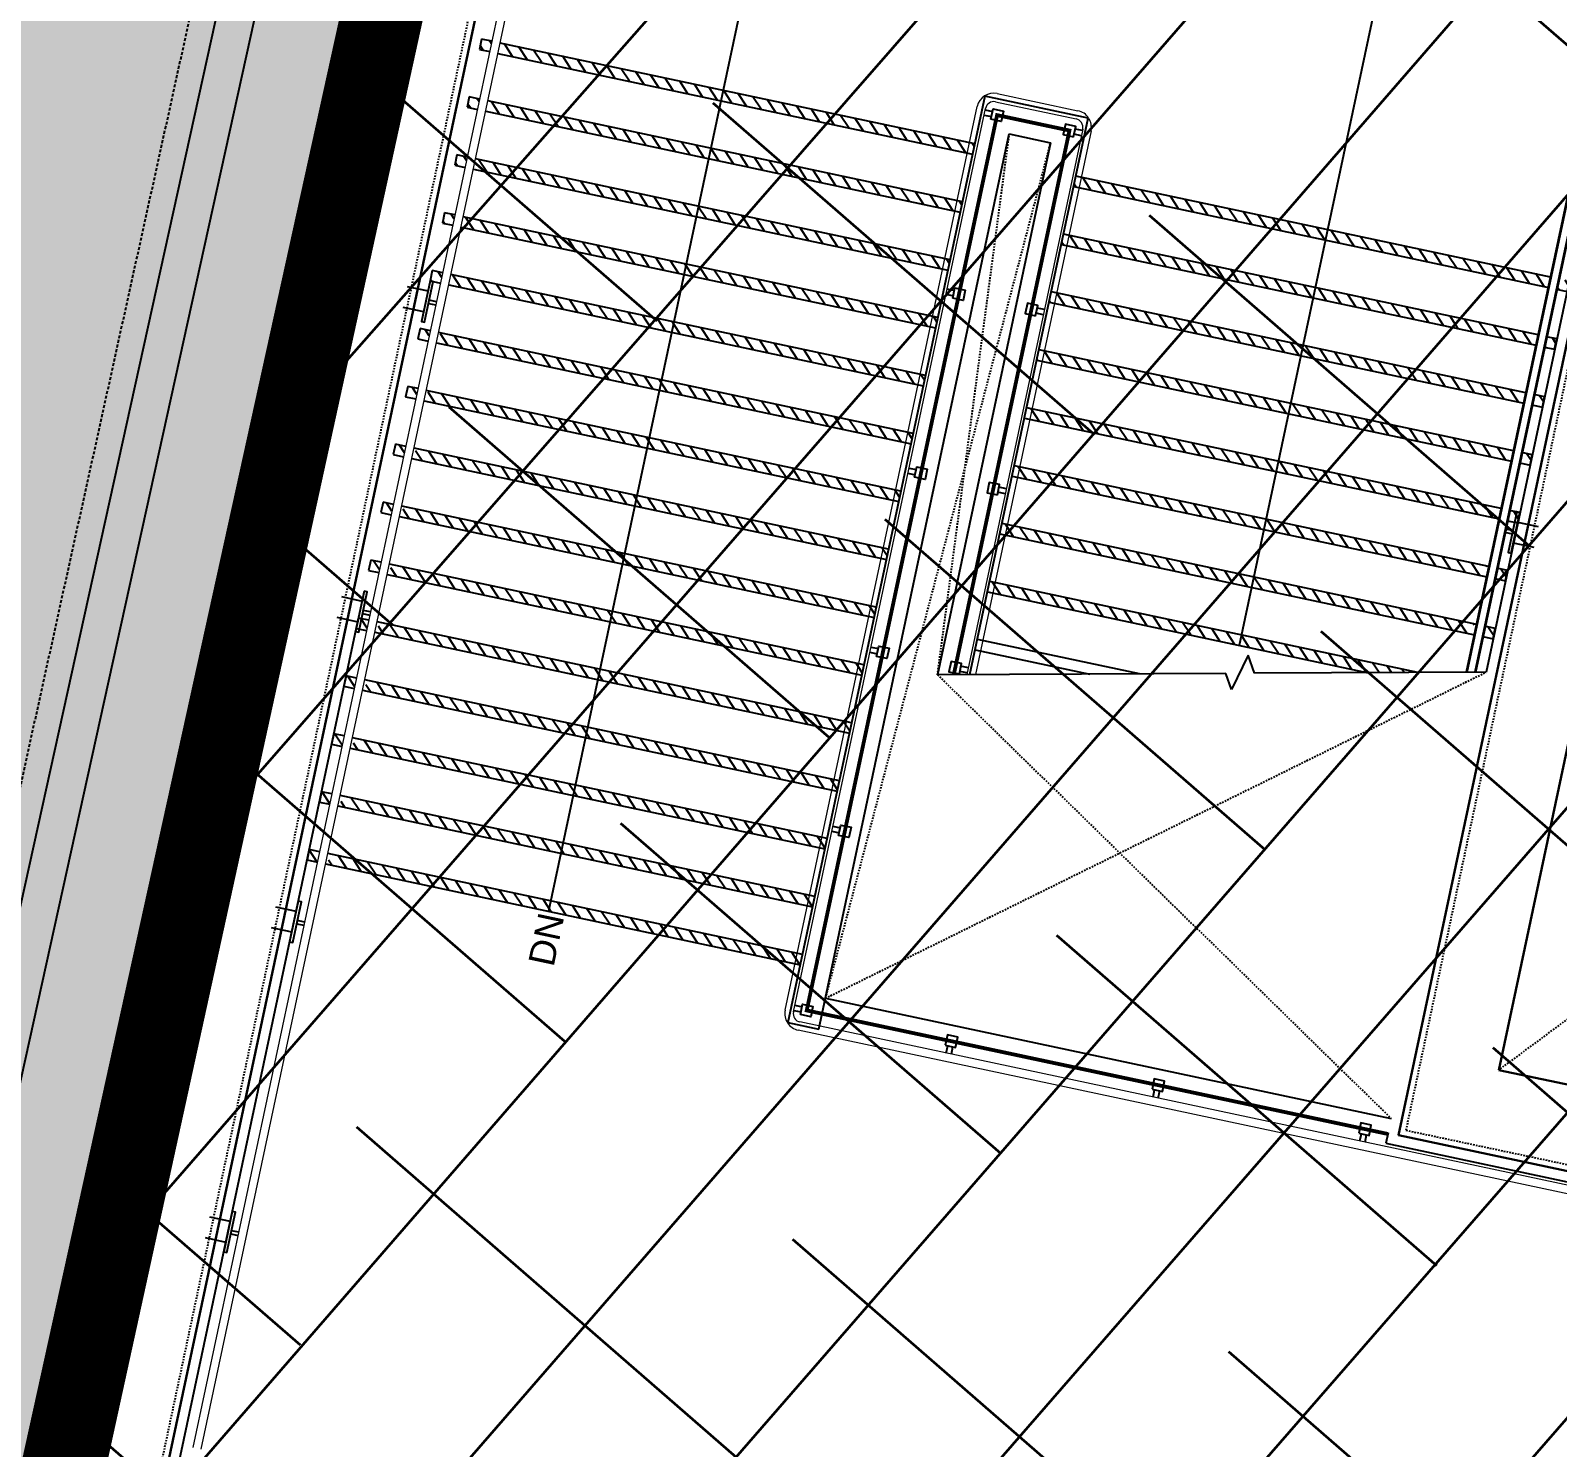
# Model space of a CAD drawing. Header units: millimetres. Extents: x 306 to 836129804, y -168137 to 818603917.
# Drawn here: x 834523970 to 834531193, y 818145153 to 818151856 of the extents above; entities that cross this region are included whole.
import ezdxf

# ---------------------------------------------------------------- set-up
doc = ezdxf.new("R2010")
doc.units = ezdxf.units.MM
doc.header["$LTSCALE"] = 3
for name, pattern in [('3A35X-MAGP-P-SB$0$3A35X-MAGP-P-SB$0$HIDDEN', [0.375, 0.25, -0.125]), ('ACAD_ISO03W100', [30, 12, -18]), ('DASHED', [0.75, 0.5, -0.25]), ('DIVIDE', [1.25, 0.5, -0.25, 0, -0.25, 0, -0.25]), ('Member Hidden', [4.5, 2.5, -2])]:
    doc.linetypes.add(name, pattern=pattern)
for name, color, linetype in [('_ANCILIARY HATCH', 1, 'Continuous'), ('_DEV LINE', 96, 'DIVIDE'), ('_P34', 251, 'Continuous'), ('_SUBLEASE', 241, 'Continuous'), ('_SUBLEASE LINE', 10, 'DIVIDE'), ('A-FLOR-BALUSTRADE', 251, 'Continuous'), ('A-FLOR-HRAL_FIX', 251, 'Continuous'), ('ADS060_1', 251, 'Continuous'), ('ADS230_O', 251, 'Member Hidden'), ('ADS240__', 251, 'Continuous'), ('ADS240_H', 251, 'Continuous'), ('ADS280_R', 251, 'Member Hidden')]:
    doc.layers.add(name, color=color, linetype=linetype)
for name, color, linetype, lineweight in [('A-FLOR-HRAL', 251, 'Continuous', 13), ('ADS04010', 251, 'Continuous', 13), ('ADS280_S', 251, 'Continuous', 30), ('Eva-New', 1, 'ACAD_ISO03W100', 18), ('Hatch (HOR not under LTC submission)', 252, 'Continuous', 35), ('UAJ-23FLOR-a3', 251, 'Continuous', 13), ('UAJ-28STRU', 251, 'Continuous', 35)]:
    doc.layers.add(name, color=color, linetype=linetype, lineweight=lineweight)
doc.styles.add('Arial', font='arial.ttf', dxfattribs={"height": 2})
pattern_1 = [(122.9986999931502, (835227515.2774531, 818096118.4349174), (-41.93414626311859, -27.23100029714987), [])]

# ---------------------------------------------------------------- blocks, each defined once
blk = doc.blocks.new('Handrail Fix')
at = {"layer": 'A-FLOR-HRAL_FIX'}
for p, q in [((-50.00000059604645, 100.3151458501816), (-50, -8.344650268554688e-07)), ((49.99999940395355, 100.315146446228), (50, -3.576278686523438e-07)), ((-7.500000238418579, -15.00000083446503), (-7.49999988079071, -50.00000083446503)), ((7.50000011920929, -50.00000083446503), (7.499999761581421, -15.00000071525574))]:
    blk.add_line(p, q, dxfattribs=at)
blk.add_lwpolyline([(97.80346667766571, -1.192092895507812e-07), (-97.80346667766571, -1.192092895507812e-07), (-97.80346667766571, -15.00000131130219), (97.80346667766571, -15.00000143051147)], close=True, dxfattribs=at)
blk = doc.blocks.new('Handrail Fix_1')
at = {"layer": 'A-FLOR-HRAL_FIX'}
for p, q in [((-12.50000035762787, 34.99954736232758), (-12.50000011920929, -0.0004526376724243164)), ((12.49999940395355, 34.99954748153687), (12.49999976158142, -0.0004525184631347656))]:
    blk.add_line(p, q, dxfattribs=at)
blk.add_lwpolyline([(-25, 0), (24.99999988079071, 2.384185791015625e-07), (25, -49.99999976158142), (-25, -49.99999952316284)], close=True, dxfattribs=at)
blk = doc.blocks.new('*U946')
at = {"layer": 'A-FLOR-HRAL_FIX', "rotation": 77.573937293558}
blk.add_blockref('Handrail Fix_1', (-195.3741731643677, 43.04897511005402), dxfattribs=at)
at = {"layer": 'A-FLOR-HRAL_FIX', "xscale": -1, "rotation": 257.5739372687445}
blk.add_blockref('Handrail Fix_1', (195.3741730451584, -43.0489753484726), dxfattribs=at)
blk = doc.blocks.new('3A35X-MAGP-P-LD-00-0')
at = {"layer": 'ADS240_H'}
h = blk.add_hatch(dxfattribs=at)
h.set_pattern_fill('FP_4', color=256, scale=0.9999999999999999, angle=77.99869999315027, style=0, pattern_type=2)
h.set_pattern_definition(pattern_1)
h.paths.add_polyline_path([(834528426.1481705, 818151271.2530512), (834528436.5448648, 818151320.1601954), (834526201.547254, 818151795.2766049), (834526191.1505599, 818151746.3694608), (834528102.9962913, 818151339.948767)], flags=0)
h.paths.add_polyline_path([(834526142.2434156, 818151756.766155), (834526152.6401099, 818151805.6732992), (834526103.7329657, 818151816.0699933), (834526093.3362715, 818151767.1628492)], flags=0)
h = blk.add_hatch(dxfattribs=at)
h.set_pattern_fill('FP_4', color=256, scale=0.9999999999999999, angle=77.99869999315027, style=0, pattern_type=2)
h.set_pattern_definition(pattern_1)
h.paths.add_polyline_path([(834528367.9266828, 818150997.373044), (834528378.3233771, 818151046.280188), (834526143.3257663, 818151521.3965977), (834526132.929072, 818151472.4894534), (834528044.7748035, 818151066.0687594)], flags=0)
h.paths.add_polyline_path([(834526084.0219281, 818151482.8861477), (834526094.4186221, 818151531.7932918), (834526045.5114782, 818151542.189986), (834526035.1147839, 818151493.282842)], flags=0)
h = blk.add_hatch(dxfattribs=at)
h.set_pattern_fill('FP_4', color=256, scale=0.9999999999999999, angle=77.99869999315027, style=0, pattern_type=2)
h.set_pattern_definition(pattern_1)
h.paths.add_polyline_path([(834528309.7050596, 818150723.492399), (834528320.101754, 818150772.3995433), (834526085.1041433, 818151247.515953), (834526074.7074491, 818151198.6088088), (834527986.5531806, 818150792.188115)], flags=0)
h.paths.add_polyline_path([(834526025.8003048, 818151209.0055029), (834526036.1969991, 818151257.9126471), (834525987.2898549, 818151268.3093414), (834525976.8931608, 818151219.4021972)], flags=0)
h = blk.add_hatch(dxfattribs=at)
h.set_pattern_fill('FP_4', color=256, scale=0.9999999999999999, angle=77.99869999315027, style=0, pattern_type=2)
h.set_pattern_definition(pattern_1)
h.paths.add_polyline_path([(834531237.7531354, 818150622.4467893), (834531248.1498297, 818150671.3539336), (834531199.1858333, 818150681.7627134), (834531188.8531909, 818150632.8419532)], flags=0)
h.paths.add_polyline_path([(834531139.8834574, 818150643.2519526), (834531150.2243482, 818150692.1709596), (834528915.3087554, 818151167.2699338), (834528904.9120612, 818151118.3627894), (834531139.8276539, 818150643.2638154)], flags=0)
h = blk.add_hatch(dxfattribs=at)
h.set_pattern_fill('FP_4', color=256, scale=0.9999999999999999, angle=77.99869999315027, style=0, pattern_type=2)
h.set_pattern_definition(pattern_1)
h.paths.add_polyline_path([(834528251.4837077, 818150449.6130292), (834528261.880402, 818150498.5201734), (834526026.8827912, 818150973.6365831), (834526016.486097, 818150924.729439), (834527928.3318285, 818150518.3087451)], flags=0)
h.paths.add_polyline_path([(834525967.5789527, 818150935.1261332), (834525977.975647, 818150984.0332773), (834525929.068503, 818150994.4299715), (834525918.6718087, 818150945.5228274)], flags=0)
h = blk.add_hatch(dxfattribs=at)
h.set_pattern_fill('FP_4', color=256, scale=0.9999999999999999, angle=77.99869999315027, style=0, pattern_type=2)
h.set_pattern_definition(pattern_1)
h.paths.add_polyline_path([(834531179.5316478, 818150348.566782), (834531189.9283421, 818150397.4739263), (834531140.9725355, 818150407.880965), (834531130.6317031, 818150358.9619458)], flags=0)
h.paths.add_polyline_path([(834531081.6701598, 818150369.3702044), (834531092.0028604, 818150418.2909522), (834528857.0872678, 818150893.3899264), (834528846.6905736, 818150844.4827822), (834531081.6061662, 818150369.383808)], flags=0)
h = blk.add_hatch(dxfattribs=at)
h.set_pattern_fill('FP_4', color=256, scale=0.9999999999999999, angle=77.99869999315027, style=0, pattern_type=2)
h.set_pattern_definition(pattern_1)
h.paths.add_polyline_path([(834528193.26222, 818150175.7330222), (834528203.6589142, 818150224.6401663), (834525968.6613035, 818150699.7565758), (834525958.2646092, 818150650.8494318), (834527870.1103407, 818150244.428738)], flags=0)
h.paths.add_polyline_path([(834525909.3574651, 818150661.2461259), (834525919.7541595, 818150710.1532701), (834525870.847015, 818150720.5499642), (834525860.4503211, 818150671.6428201)], flags=0)
h = blk.add_hatch(dxfattribs=at)
h.set_pattern_fill('FP_4', color=256, scale=0.9999999999999999, angle=77.99869999315027, style=0, pattern_type=2)
h.set_pattern_definition(pattern_1)
h.paths.add_polyline_path([(834531131.706719, 818150123.5932815), (834531082.7591023, 818150133.9985793), (834531072.4100801, 818150085.0813011), (834531121.3100247, 818150074.6861373)], flags=0)
h.paths.add_polyline_path([(834531023.4567267, 818150095.4878185), (834531033.7812372, 818150144.4103075), (834528798.8656447, 818150619.5092815), (834528788.4689504, 818150570.6021373), (834531023.3845431, 818150095.5031632)], flags=0)
h = blk.add_hatch(dxfattribs=at)
h.set_pattern_fill('FP_4', color=256, scale=0.9999999999999999, angle=77.99869999315027, style=0, pattern_type=2)
h.set_pattern_definition(pattern_1)
h.paths.add_polyline_path([(834528135.0407323, 818149901.853015), (834528145.4374267, 818149950.7601589), (834525910.4398159, 818150425.8765687), (834525900.0431217, 818150376.9694245), (834527811.8888531, 818149970.5487306)], flags=0)
h.paths.add_polyline_path([(834525851.1359776, 818150387.3661187), (834525861.5326718, 818150436.2732627), (834525812.6255275, 818150446.6699572), (834525802.2288333, 818150397.762813)], flags=0)
h = blk.add_hatch(dxfattribs=at)
h.set_pattern_fill('FP_4', color=256, scale=0.9999999999999999, angle=77.99869999315027, style=0, pattern_type=2)
h.set_pattern_definition(pattern_1)
h.paths.add_polyline_path([(834531063.0886726, 818149800.8067676), (834531073.4853668, 818149849.7139118), (834531024.5459402, 818149860.1174686), (834531014.188728, 818149811.2019312)], flags=0)
h.paths.add_polyline_path([(834530965.2435642, 818149821.6067078), (834530975.5598851, 818149870.5309377), (834528740.6442926, 818150345.6299119), (834528730.2475985, 818150296.7227677), (834530965.163191, 818149821.6237934)], flags=0)
h = blk.add_hatch(dxfattribs=at)
h.set_pattern_fill('FP_4', color=256, scale=0.9999999999999999, angle=77.99869999315027, style=0, pattern_type=2)
h.set_pattern_definition(pattern_1)
h.paths.add_polyline_path([(834528076.8191091, 818149627.97237), (834528087.2158034, 818149676.8795141), (834525852.2181927, 818150151.9959239), (834525841.8214985, 818150103.0887796), (834527753.66723, 818149696.6680858)], flags=0)
h.paths.add_polyline_path([(834525792.9143544, 818150113.4854739), (834525803.3110486, 818150162.3926177), (834525754.4039044, 818150172.7893122), (834525744.0072103, 818150123.882168)], flags=0)
h = blk.add_hatch(dxfattribs=at)
h.set_pattern_fill('FP_4', color=256, scale=0.9999999999999999, angle=77.99869999315027, style=0, pattern_type=2)
h.set_pattern_definition(pattern_1)
h.paths.add_polyline_path([(834531004.8671851, 818149526.9267602), (834531015.2638793, 818149575.8339045), (834530966.3326426, 818149586.2357202), (834530955.9672405, 818149537.3219241)], flags=0)
h.paths.add_polyline_path([(834530907.0302666, 818149547.7249594), (834530917.3383976, 818149596.6509305), (834528682.4228051, 818150071.7499046), (834528672.0261108, 818150022.8427604), (834530906.9417034, 818149547.7437865)], flags=0)
h = blk.add_hatch(dxfattribs=at)
h.set_pattern_fill('FP_4', color=256, scale=0.9999999999999999, angle=77.99869999315027, style=0, pattern_type=2)
h.set_pattern_definition(pattern_1)
h.paths.add_polyline_path([(834528018.5977572, 818149354.0930003), (834528028.9944513, 818149403.0001444), (834525793.9968407, 818149878.1165541), (834525783.6001465, 818149829.2094097), (834527695.4458779, 818149422.7887161)], flags=0)
h.paths.add_polyline_path([(834525734.6930023, 818149839.6061041), (834525745.0896965, 818149888.5132484), (834525696.1825523, 818149898.9099425), (834525685.785858, 818149850.0027983)], flags=0)
h = blk.add_hatch(dxfattribs=at)
h.set_pattern_fill('FP_4', color=256, scale=0.9999999999999999, angle=77.99869999315027, style=0, pattern_type=2)
h.set_pattern_definition(pattern_1)
h.paths.add_polyline_path([(834530946.6456974, 818149253.046753), (834530957.0423914, 818149301.9538972), (834530908.1193447, 818149312.3539722), (834530897.7457527, 818149263.441917)], flags=0)
h.paths.add_polyline_path([(834530848.816969, 818149273.8432113), (834530859.11691, 818149322.7709231), (834528624.2013173, 818149797.8698974), (834528613.804623, 818149748.962753), (834530848.7202157, 818149273.8637788)], flags=0)
h = blk.add_hatch(dxfattribs=at)
h.set_pattern_fill('FP_4', color=256, scale=0.9999999999999999, angle=77.99869999315027, style=0, pattern_type=2)
h.set_pattern_definition(pattern_1)
h.paths.add_polyline_path([(834527960.3762696, 818149080.2129931), (834527970.7729638, 818149129.1201372), (834525735.775353, 818149604.2365468), (834525725.3786591, 818149555.3294027), (834527637.2243904, 818149148.9087088)], flags=0)
h.paths.add_polyline_path([(834525676.4715145, 818149565.7260969), (834525686.868209, 818149614.6332409), (834525637.9610648, 818149625.0299352), (834525627.5643705, 818149576.122791)], flags=0)
h = blk.add_hatch(dxfattribs=at)
h.set_pattern_fill('FP_4', color=256, scale=0.9999999999999999, angle=77.99869999315027, style=0, pattern_type=2)
h.set_pattern_definition(pattern_1)
h.paths.add_polyline_path([(834530888.4240743, 818148979.1661081), (834530898.8207685, 818149028.0732524), (834530849.9059116, 818149038.4715862), (834530839.5241295, 818148989.5612721)], flags=0)
h.paths.add_polyline_path([(834530790.6035357, 818148999.9608254), (834530800.8952868, 818149048.8902783), (834528565.9796942, 818149523.9892524), (834528555.5830001, 818149475.0821085), (834530790.4985926, 818148999.9831342)], flags=0)
h = blk.add_hatch(dxfattribs=at)
h.set_pattern_fill('FP_4', color=256, scale=0.9999999999999999, angle=77.99869999315027, style=0, pattern_type=2)
h.set_pattern_definition(pattern_1)
h.paths.add_polyline_path([(834527902.1547818, 818148806.3329858), (834527912.5514761, 818148855.2401298), (834525677.5538653, 818149330.3565396), (834525667.1571712, 818149281.4493953), (834527579.0029029, 818148875.0287017)], flags=0)
h.paths.add_polyline_path([(834525618.2500271, 818149291.8460896), (834525628.6467215, 818149340.7532338), (834525579.7395772, 818149351.149928), (834525569.342883, 818149302.2427838)], flags=0)
h = blk.add_hatch(dxfattribs=at)
h.set_pattern_fill('FP_4', color=256, scale=0.9999999999999999, angle=77.99869999315027, style=0, pattern_type=2)
h.set_pattern_definition(pattern_1)
h.paths.add_polyline_path([(834530532.9706209, 818148819.5896969), (834528507.7583421, 818149250.1098828), (834528497.3616478, 818149201.2027386), (834530297.823037, 818148818.4601591)], flags=0)
h = blk.add_hatch(dxfattribs=at)
h.set_pattern_fill('FP_4', color=256, scale=0.9999999999999999, angle=77.99869999315027, style=0, pattern_type=2)
h.set_pattern_definition(pattern_1)
h.paths.add_polyline_path([(834527843.9331588, 818148532.4523411), (834527854.329853, 818148581.3594849), (834525619.3322423, 818149056.4758948), (834525608.9355481, 818149007.5687505), (834527520.7812797, 818148601.1480569)], flags=0)
h.paths.add_polyline_path([(834525560.0284039, 818149017.9654449), (834525570.4250982, 818149066.872589), (834525521.5179539, 818149077.2692832), (834525511.1212598, 818149028.3621391)], flags=0)
h = blk.add_hatch(dxfattribs=at)
h.set_pattern_fill('FP_4', color=256, scale=0.9999999999999999, angle=77.99869999315027, style=0, pattern_type=2)
h.set_pattern_definition(pattern_1)
h.paths.add_polyline_path([(834527785.7116712, 818148258.5723338), (834527796.1083654, 818148307.479478), (834525561.1107546, 818148782.5958874), (834525550.7140604, 818148733.6887434), (834527462.5597919, 818148327.2680495)], flags=0)
h.paths.add_polyline_path([(834525501.8069162, 818148744.0854375), (834525512.2036107, 818148792.9925817), (834525463.2964664, 818148803.389276), (834525452.8997723, 818148754.4821318)], flags=0)
h = blk.add_hatch(dxfattribs=at)
h.set_pattern_fill('FP_4', color=256, scale=0.9999999999999999, angle=77.99869999315027, style=0, pattern_type=2)
h.set_pattern_definition(pattern_1)
h.paths.add_polyline_path([(834527727.4901835, 818147984.6923265), (834527737.8868778, 818148033.5994706), (834525502.8892671, 818148508.7158803), (834525492.4925728, 818148459.8087361), (834527404.3383043, 818148053.3880422)], flags=0)
h.paths.add_polyline_path([(834525443.5854287, 818148470.2054304), (834525453.9821229, 818148519.1125742), (834525405.0749788, 818148529.5092688), (834525394.6782844, 818148480.6021245)], flags=0)
h = blk.add_hatch(dxfattribs=at)
h.set_pattern_fill('FP_4', color=256, scale=0.9999999999999999, angle=77.99869999315027, style=0, pattern_type=2)
h.set_pattern_definition(pattern_1)
h.paths.add_polyline_path([(834527669.268696, 818147710.8123193), (834527679.6653901, 818147759.7194633), (834525444.6677796, 818148234.835873), (834525434.2710853, 818148185.9287287), (834527346.1168168, 818147779.508035)], flags=0)
h.paths.add_polyline_path([(834525385.3639412, 818148196.325423), (834525395.7606354, 818148245.2325673), (834525346.8534913, 818148255.6292615), (834525336.4567969, 818148206.7221172)], flags=0)
h = blk.add_hatch(dxfattribs=at)
h.set_pattern_fill('FP_4', color=256, scale=0.9999999999999999, angle=77.99869999315027, style=0, pattern_type=2)
h.set_pattern_definition(pattern_1)
h.paths.add_polyline_path([(834527611.0470729, 818147436.9316744), (834527621.4437672, 818147485.8388187), (834525386.4461564, 818147960.9552281), (834525376.0494622, 818147912.048084), (834527287.8951937, 818147505.6273901)], flags=0)
h.paths.add_polyline_path([(834525327.1423179, 818147922.4447782), (834525337.5390121, 818147971.3519225), (834525288.631868, 818147981.7486167), (834525278.2351737, 818147932.8414725)], flags=0)
at = {"layer": 'A-FLOR-BALUSTRADE', "const_width": 17.99999999999998}
blk.add_lwpolyline([(834530390.4150757, 818146636.5120397), (834527641.7808844, 818147220.8174596), (834528542.1346027, 818151456.176143), (834528884.6033498, 818151383.3740423), (834528337.3513418, 818148809.0429792)], dxfattribs=at)
at = {"layer": 'A-FLOR-HRAL'}
for p, q in [((834526537.9519597, 818153618.2211424), (834524738.5182651, 818145153.4952985)), ((834524777.6484609, 818145145.1990201), (834526577.0776746, 818153609.9037874)), ((834528543.3653346, 818151558.1480601), (834528924.9001216, 818151477.0412928)), ((834527539.8071915, 818147222.0424218), (834528448.4791936, 818151496.5313394)), ((834527578.9340706, 818147213.7305409), (834528487.6049088, 818151488.2139843)), ((834528535.0479794, 818151519.0223445), (834528916.5827664, 818151437.915577)), ((834528947.3911268, 818151390.4725068), (834528398.6927823, 818148809.3376347)), ((834528986.516842, 818151382.1551516), (834528439.6284043, 818148809.5342697)), ((834533338.2919921, 818145907.6170233), (834527601.4250755, 818147127.1617548)), ((834533346.6093471, 818145946.7427385), (834527609.7424308, 818147166.2874706))]:
    blk.add_line(p, q, dxfattribs=at)
at = {"layer": 'A-FLOR-HRAL', "lineweight": 35}
for p, q in [((834531549.7411451, 818152522.9014579), (834530762.7247461, 818148820.6933272)), ((834531588.8668604, 818152514.584103), (834530803.6603678, 818148820.889963))]:
    blk.add_line(p, q, dxfattribs=at)
at = {"layer": 'A-FLOR-HRAL'}
for centre, radius, start, end in [((834528526.7306241, 818151479.896629), 79.99999999999996, 77.99870068867115, 167.9987006783902), ((834528526.7306241, 818151479.896629), 39.99999999999998, 77.99870068867115, 167.9987006783902), ((834528908.2654113, 818151398.7898619), 79.99999999999996, 347.9987006783902, 77.99870068867115), ((834528908.2654111, 818151398.7898619), 39.99999999999998, 347.9987006783902, 77.99870068867115), ((834527618.0597857, 818147205.4131857), 79.99999999999996, 167.9987006783902, 257.9987006886711), ((834527618.0597857, 818147205.4131857), 39.99999999999998, 167.9987006783902, 257.9987006886711)]:
    blk.add_arc(centre, radius, start, end, dxfattribs=at)
at = {"layer": 'ADS060_1'}
for p, q in [((834526558.5324426, 818154195.9292212), (834524521.149037, 818144611.8896289)), ((834530440.3692861, 818146631.008164), (834531803.2630411, 818153042.2038721)), ((834531725.2112101, 818152915.5008912), (834530854.8296311, 818148821.1343104)), ((834524580.4562839, 818144650.4161136), (834525521.5179539, 818149077.2692832)), ((834530391.4611856, 818146641.4003611), (834530381.0654474, 818146592.4977139)), ((834530381.0654474, 818146592.4977139), (834531496.1483344, 818146355.453086))]:
    blk.add_line(p, q, dxfattribs=at)
at = {"layer": 'ADS230_O'}
for p, q in [((834527730.7547396, 818147278.6360855), (834528795.5853015, 818151325.6524116)), ((834528260.5341045, 818148808.6739851), (834528599.9703871, 818151367.2362828)), ((834533705.2592386, 818149004.4975679), (834530914.7990369, 818146939.0872663)), ((834527730.7558595, 818147278.6413523), (834530854.8299385, 818148821.1357571)), ((834528260.5341045, 818148808.6739851), (834530406.0283195, 818146709.9256917))]:
    blk.add_line(p, q, dxfattribs=at)
at = {"layer": 'ADS240__'}
for p, q in [((834527501.586911, 818152776.902884), (834526420.2279187, 818147690.076339)), ((834529688.2172617, 818148948.0503234), (834530372.4118509, 818152166.633456)), ((834526103.7329657, 818151816.0699933), (834526093.3362715, 818151767.1628492)), ((834526093.3362715, 818151767.1628492), (834526142.2434156, 818151756.766155)), ((834526152.6401099, 818151805.6732992), (834526103.7329657, 818151816.0699933)), ((834526181.3690772, 818151748.448811), (834528426.1481705, 818151271.2530512)), ((834528436.5448648, 818151320.1601954), (834526191.7657713, 818151797.3559551)), ((834526045.5114782, 818151542.189986), (834526035.1147839, 818151493.282842)), ((834526094.4186221, 818151531.7932918), (834526045.5114782, 818151542.189986)), ((834528484.3871328, 818151545.1891017), (834527552.8435677, 818147163.1099414)), ((834528973.5176368, 818151441.2096076), (834528484.3871328, 818151545.1891017)), ((834526035.1147839, 818151493.282842), (834526084.0219281, 818151482.8861477)), ((834526123.1475896, 818151474.5688037), (834528367.9266828, 818150997.373044)), ((834528378.3233771, 818151046.280188), (834526133.5442837, 818151523.4759479)), ((834528414.0492666, 818148809.4113996), (834528973.5176368, 818151441.2096076)), ((834527699.5634755, 818147131.9201839), (834528599.9759445, 818151367.2351017)), ((834528795.5838981, 818151325.6527103), (834528260.5341045, 818148808.6739851)), ((834528599.9759445, 818151367.2351017), (834528795.5838981, 818151325.6527103)), ((834525987.2898549, 818151268.3093414), (834525976.8931608, 818151219.4021972)), ((834526036.1969991, 818151257.9126471), (834525987.2898549, 818151268.3093414)), ((834528320.101754, 818150772.3995433), (834526075.3226844, 818151249.5952978)), ((834525976.8931608, 818151219.4021972), (834526025.8003048, 818151209.0055029)), ((834526064.9259903, 818151200.6881539), (834528309.7050596, 818150723.492399)), ((834528904.9120612, 818151118.3627894), (834531149.6710936, 818150641.1712942)), ((834531160.0663253, 818150690.0787492), (834528915.3087554, 818151167.2699338)), ((834525929.068503, 818150994.4299715), (834525918.6718087, 818150945.5228274)), ((834525977.975647, 818150984.0332773), (834525929.068503, 818150994.4299715)), ((834528261.880402, 818150498.5201734), (834526017.1013324, 818150975.7159283)), ((834525918.6718087, 818150945.5228274), (834525967.5789527, 818150935.1261332)), ((834526006.7046381, 818150926.808784), (834528251.4837077, 818150449.6130292)), ((834531101.8530278, 818150416.197001), (834528857.0872678, 818150893.3899264)), ((834528846.6905736, 818150844.4827822), (834531091.457796, 818150367.2895458)), ((834525870.847015, 818150720.5499642), (834525860.4503211, 818150671.6428201)), ((834525860.4503211, 818150671.6428201), (834525909.3574651, 818150661.2461259)), ((834525919.7541595, 818150710.1532701), (834525870.847015, 818150720.5499642)), ((834528203.6589142, 818150224.6401663), (834525958.8798447, 818150701.835921)), ((834525948.4831506, 818150652.9287766), (834528193.26222, 818150175.7330222)), ((834531043.6395946, 818150142.3146152), (834528798.8656447, 818150619.5092815)), ((834531188.7906017, 818150632.8552583), (834531237.7531354, 818150622.4467893)), ((834528788.4689504, 818150570.6021373), (834531033.2443627, 818150093.4071602)), ((834525812.6255275, 818150446.6699572), (834525802.2288333, 818150397.762813)), ((834525802.2288333, 818150397.762813), (834525851.1359776, 818150387.3661187)), ((834525861.5326718, 818150436.2732627), (834525812.6255275, 818150446.6699572)), ((834525890.261663, 818150379.0487696), (834528135.0407323, 818149901.853015)), ((834528145.4374267, 818149950.7601589), (834525900.6583571, 818150427.9559137)), ((834531189.9283421, 818150397.4739263), (834531140.9725355, 818150407.880965)), ((834531179.5316478, 818150348.566782), (834531189.9283421, 818150397.4739263)), ((834530985.4264323, 818149868.4335046), (834528740.6442926, 818150345.6299119)), ((834531130.5773039, 818150358.9735101), (834531179.5316478, 818150348.566782)), ((834528730.2475985, 818150296.7227677), (834530975.0312005, 818149819.5260494)), ((834525754.4039044, 818150172.7893122), (834525744.0072103, 818150123.882168)), ((834525803.3110486, 818150162.3926177), (834525754.4039044, 818150172.7893122)), ((834525744.0072103, 818150123.882168), (834525792.9143544, 818150113.4854739)), ((834525832.0400399, 818150105.1681247), (834528076.8191091, 818149627.97237)), ((834528087.2158034, 818149676.8795141), (834525842.436734, 818150154.0752687)), ((834531131.706719, 818150123.5932815), (834531082.7591023, 818150133.9985793)), ((834531121.3100247, 818150074.6861373), (834531131.706719, 818150123.5932815)), ((834528672.0261108, 818150022.8427604), (834530916.8179028, 818149545.644301)), ((834530927.2131345, 818149594.5517561), (834528682.4228051, 818150071.7499046)), ((834531072.3638705, 818150085.0911243), (834531121.3100247, 818150074.6861373)), ((834525696.1825525, 818149898.9099426), (834525685.785858, 818149850.0027983)), ((834525745.0896965, 818149888.5132484), (834525696.1825525, 818149898.9099426)), ((834528028.9944513, 818149403.0001444), (834525784.215382, 818149880.1958991)), ((834525685.785858, 818149850.0027983), (834525734.6930023, 818149839.6061041)), ((834525773.8186877, 818149831.288755), (834528018.5977572, 818149354.0930003)), ((834530868.9998367, 818149320.6700077), (834528624.2013173, 818149797.8698974)), ((834531014.1507086, 818149811.2100134), (834531063.0886726, 818149800.8067676)), ((834531073.4853668, 818149849.7139118), (834531024.5459402, 818149860.1174686)), ((834531063.0886726, 818149800.8067676), (834531073.4853668, 818149849.7139118)), ((834528613.804623, 818149748.962753), (834530858.6046053, 818149271.762553)), ((834525637.9610648, 818149625.0299352), (834525627.5643705, 818149576.122791)), ((834525686.868209, 818149614.6332409), (834525637.9610648, 818149625.0299352)), ((834527970.7729638, 818149129.1201372), (834525725.9938942, 818149606.315892)), ((834531015.2638793, 818149575.8339045), (834530966.3326426, 818149586.2357202)), ((834525627.5643705, 818149576.122791), (834525676.4715145, 818149565.7260969)), ((834525715.5972002, 818149557.4087477), (834527960.3762696, 818149080.2129931)), ((834530810.7864035, 818149046.787622), (834528565.9796942, 818149523.9892524)), ((834530955.937411, 818149537.3282652), (834531004.8671851, 818149526.9267602)), ((834531004.8671851, 818149526.9267602), (834531015.2638793, 818149575.8339045)), ((834528555.5830001, 818149475.0821085), (834530800.3911718, 818148997.880167)), ((834525579.7395772, 818149351.149928), (834525569.342883, 818149302.2427838)), ((834525569.342883, 818149302.2427838), (834525618.2500271, 818149291.8460896)), ((834525628.6467215, 818149340.7532338), (834525579.7395772, 818149351.149928)), ((834527912.5514761, 818148855.2401298), (834525667.7724067, 818149332.4358845)), ((834530957.0423914, 818149301.9538972), (834530908.1193447, 818149312.3539722)), ((834530946.6456974, 818149253.046753), (834530957.0423914, 818149301.9538972)), ((834525657.3757125, 818149283.5287404), (834527902.1547818, 818148806.3329858)), ((834530532.9706209, 818148819.5896969), (834528507.7583421, 818149250.1098828)), ((834530897.724113, 818149263.4465169), (834530946.6456974, 818149253.046753)), ((834528497.3616478, 818149201.2027386), (834530297.823037, 818148818.4601591)), ((834525521.517954, 818149077.2692832), (834525511.12126, 818149028.3621392)), ((834525570.4250982, 818149066.872589), (834525521.5179539, 818149077.2692832)), ((834525511.1212598, 818149028.3621391), (834525560.0284039, 818149017.9654449)), ((834525599.1540895, 818149009.6480956), (834527843.9331588, 818148532.4523411)), ((834527854.329853, 818148581.3594849), (834525609.5507834, 818149058.5552398)), ((834530898.8207685, 818149028.0732524), (834530849.9059116, 818149038.4715862)), ((834530888.4240743, 818148979.1661081), (834530898.8207685, 818149028.0732524)), ((834529216.1206195, 818148813.2641715), (834528449.5358142, 818148976.2249812)), ((834530839.51068, 818148989.564131), (834530888.4240743, 818148979.1661081)), ((834528439.1391199, 818148927.317837), (834528980.9730357, 818148812.1346335)), ((834529729.5364965, 818148901.0000676), (834529651.4077202, 818148738.839979)), ((834529759.3061134, 818148815.8733782), (834529729.5364965, 818148901.0000676)), ((834525463.2964664, 818148803.389276), (834525452.8997723, 818148754.4821318)), ((834525512.2036107, 818148792.9925817), (834525463.2964664, 818148803.389276)), ((834529624.6945304, 818148815.2267677), (834528260.5341045, 818148808.6739852)), ((834529651.4077202, 818148738.839979), (834529624.6945304, 818148815.2267677)), ((834530854.8229822, 818148821.1357237), (834529759.3061134, 818148815.8733782)), ((834525452.8997723, 818148754.4821318), (834525501.8069162, 818148744.0854375)), ((834525540.9326018, 818148735.7680885), (834527785.7116712, 818148258.5723338)), ((834527796.1083654, 818148307.479478), (834525551.3292959, 818148784.6752324)), ((834525405.0749788, 818148529.5092688), (834525394.6782844, 818148480.6021245)), ((834525453.9821229, 818148519.1125742), (834525405.0749788, 818148529.5092688)), ((834527737.8868778, 818148033.5994706), (834525493.1078084, 818148510.7952254)), ((834525394.6782844, 818148480.6021245), (834525443.5854287, 818148470.2054304)), ((834525482.711114, 818148461.8880812), (834527727.4901835, 818147984.6923265)), ((834525346.8534913, 818148255.6292615), (834525336.4567969, 818148206.7221172)), ((834525395.7606354, 818148245.2325673), (834525346.8534913, 818148255.6292615)), ((834527679.6653901, 818147759.7194633), (834525434.8863208, 818148236.9152181)), ((834525336.4567969, 818148206.7221172), (834525385.3639412, 818148196.325423)), ((834525424.4896264, 818148188.0080738), (834527669.268696, 818147710.8123193)), ((834525288.631868, 818147981.7486167), (834525278.2351737, 818147932.8414725)), ((834525278.2351737, 818147932.8414725), (834525327.1423179, 818147922.4447782)), ((834525337.5390121, 818147971.3519225), (834525288.631868, 818147981.7486167)), ((834527621.4437672, 818147485.8388187), (834525376.6646975, 818147963.0345732)), ((834525366.2680035, 818147914.1274292), (834527611.0470729, 818147436.9316744)), ((834527730.7431892, 818147278.581748), (834530406.010119, 818146709.8727646)), ((834527552.8435677, 818147163.1099414), (834527699.5634755, 818147131.9201839))]:
    blk.add_line(p, q, dxfattribs=at)
at = {"layer": 'ADS280_R'}
for p, q in [((834524485.561233, 818144588.7845286), (834526535.4595507, 818154231.7220302)), ((834531838.8014125, 818153065.1034924), (834530475.9506326, 818146654.1099378)), ((834530475.9506326, 818146654.1099378), (834531512.7820888, 818146433.7000202))]:
    blk.add_line(p, q, dxfattribs=at)
at = {"layer": 'ADS280_S'}
for p, q in [((834526251.027881, 818154673.1372705), (834524046.7128292, 818144303.8071988)), ((834524521.1435363, 818144611.8907982), (834526558.5269686, 818154195.9305165)), ((834531803.2630411, 818153042.2038721), (834530440.3683299, 818146631.0036669)), ((834530914.799037, 818146939.0872666), (834532193.9323869, 818152956.2652107)), ((834531589.7176262, 818146795.612886), (834530914.7990369, 818146939.0872663)), ((834530440.3683299, 818146631.0036668), (834531506.5440723, 818146404.3557327))]:
    blk.add_line(p, q, dxfattribs=at)
at = {"layer": 'A-FLOR-HRAL_FIX', "linetype": 'ByBlock', "lineweight": -2, "transparency": 16777216, "rotation": 0.4247626790754455}
for p in [(834528713.3689762, 818151419.7750926), (834528533.2982327, 818150572.703356), (834528353.2274889, 818149725.631619), (834528173.1567452, 818148878.5598822)]:
    blk.add_blockref('*U946', p, dxfattribs=at)
at = {"layer": 'A-FLOR-HRAL_FIX'}
for name, p, rotation in [('Handrail Fix', (834525840.1076293, 818150575.9759942), 77.9987000004271), ('Handrail Fix', (834530994.9261148, 818149480.1632588), 257.9986999924009), ('Handrail Fix', (834525528.2068034, 818149108.7616692), 77.9987000004271), ('Handrail Fix_1', (834527797.3980565, 818148073.0875428), 77.9987000004271), ('Handrail Fix', (834525216.3059773, 818147641.5473444), 77.9987000004271), ('Handrail Fix_1', (834527617.3273125, 818147226.0158062), 77.9987000004271), ('Handrail Fix', (834524904.4051515, 818146174.3330197), 77.9987000004271)]:
    blk.add_blockref(name, p, dxfattribs=dict(at, rotation=rotation))
at = {"layer": 'A-FLOR-HRAL_FIX', "xscale": -1, "rotation": 167.9987000210751}
for p in [(834528321.2825563, 818147050.8101729), (834529299.4254397, 818146842.8762894), (834530277.5683224, 818146634.942405)]:
    blk.add_blockref('Handrail Fix_1', p, dxfattribs=at)
at = {"layer": 'ADS04010', "insert": (834526323.5942041, 818147448.1871206), "char_height": 122.941616766467, "width": 295.3846153846153, "attachment_point": 1, "rotation": 77.99869999315028, "line_spacing_factor": 0.9385317878468564, "style": 'Arial'}
blk.add_mtext('DN', dxfattribs=at)
blk = doc.blocks.new('3A35X-MAGP-P-ADR-L00-L1')
at = {"layer": '_P34', "ltscale": 0.5}
h = blk.add_hatch(dxfattribs=at)
h.set_pattern_fill('AR-B816C', color=256, scale=0.4999999999999998, angle=89.99999999999997)
h.set_pattern_definition([(93.99890853463734, (0, 0), (-108.4379694977669, 94.26731549800994), [198.4374999999994, -4.762499999999982]), (93.99890853463734, (2.334421882864262, -101.6847672010699), (-108.4379694977669, 94.26731549800994), [198.4374999999994, -4.762499999999982]), (183.9989085346374, (0, 0), (-94.26731549800994, -108.4379694977669), [-106.3625, 96.83749999999998]), (183.9989085346374, (0.3321247030980885, -4.750905117020011), (-94.26731549800994, -108.4379694977669), [-106.3625, 96.83749999999998])])
edge = h.paths.add_edge_path()
edge.add_line((834498358.3628454, 818135395.2669195), (834498238.6547248, 818135386.9023591))
edge.add_line((834498238.6547244, 818135386.9023591), (834495869.4420483, 818169293.5255804))
edge.add_arc((834558589.6119121, 818267563.9519162), 116579.9999992069, 237.4523305936991, 253.6065766200759)
edge.add_line((834525687.0821314, 818155723.3513551), (834523043.6406257, 818143726.3217762))
edge.add_line((834523043.6406257, 818143726.3217766), (834533513.9823585, 818141439.4523213))
edge.add_line((834533513.9823585, 818141439.4523208), (834540215.091814, 818141890.4671811))
edge.add_line((834540215.0918145, 818141890.4671811), (834540854.9022352, 818132740.3476467))
edge.add_line((834540854.9022347, 818132740.3476467), (834540735.1943893, 818132731.9791503))
edge.add_line((834540735.1943893, 818132731.9791503), (834540747.7500025, 818132552.4175826))
edge.add_line((834540747.750002, 818132552.4175831), (834541047.0196157, 818132573.3388243))
edge.add_line((834541047.0196161, 818132573.3388238), (834540382.1304576, 818142082.1168644))
edge.add_line((834540382.1304581, 818142082.1168644), (834533527.4087672, 818141620.7632086))
edge.add_line((834533527.4087667, 818141620.7632086), (834523258.2276665, 818143863.6963611))
edge.add_line((834523258.227667, 818143863.6963606), (834525899.0308046, 818155848.7519352))
edge.add_arc((834558589.6119123, 818267563.9519161), 116399.9999991818, 237.2761763110763, 253.6892421611536, ccw=False)
edge.add_line((834495664.915487, 818169638.2526346), (834498071.6393842, 818135194.7933377))
edge.add_line((834498071.6393842, 818135194.7933382), (834498370.9096855, 818135215.7047391))
edge.add_line((834498370.909686, 818135215.7047396), (834498358.3628454, 818135395.2669204))
at = {"layer": '_P34'}
blk.add_lwpolyline([(834498358.3628454, 818135395.2669195), (834498238.6547244, 818135386.9023591), (834495869.4420478, 818169293.5255809, 0.07060316006220448), (834525687.0821314, 818155723.3513551), (834523043.6406257, 818143726.3217766), (834533513.9823585, 818141439.4523208), (834540215.0918145, 818141890.4671811), (834540854.9022347, 818132740.3476467), (834540735.1943893, 818132731.9791503), (834540747.750002, 818132552.4175831), (834541047.0196161, 818132573.3388238), (834540382.1304581, 818142082.1168644), (834533527.4087667, 818141620.7632086), (834523258.227667, 818143863.6963606), (834525899.0308042, 818155848.7519357, -0.07173819498195992), (834495664.915487, 818169638.2526346), (834498071.6393842, 818135194.7933382), (834498370.909686, 818135215.7047396)], format="xyb", close=True, dxfattribs=at)
at = {"layer": '_P34', "linetype": '3A35X-MAGP-P-SB$0$3A35X-MAGP-P-SB$0$HIDDEN', "ltscale": 20}
blk.add_lwpolyline([(834542595.0243094, 818106125.7467446), (834540103.7279495, 818141762.7003928), (834533505.0314192, 818141318.5783956), (834522900.5825984, 818143634.7387196), (834525545.8120232, 818155639.8826152, -0.0698494689097604), (834496005.7401897, 818169064.4646074), (834500608.6595712, 818103190.5778556)], format="xyb", close=True, dxfattribs=at)
at = {"layer": 'UAJ-23FLOR-a3'}
blk.add_line((834523262.3867204, 818143882.5718632), (834525899.0308042, 818155848.7519357), dxfattribs=at)
at = {"layer": 'UAJ-28STRU', "linetype": 'DASHED', "ltscale": 4}
blk.add_line((834526255.2064832, 818154676.8392296), (834523973.1046621, 818144319.7284038), dxfattribs=at)
blk.add_arc((834559539.7375472, 818270280.6021721), 120300.0000613705, 253.9378799260773, 260.3681005267348, dxfattribs=at)

msp = doc.modelspace()

# ---------------------------------------------------------------- hatches: boundary and pattern name
at = {"layer": '_ANCILIARY HATCH'}
h = msp.add_hatch(dxfattribs=at)
h.set_pattern_fill('CORK', color=256, scale=250, angle=3.998908350218276)
h.set_pattern_definition([(3.998908350218276, (0, 0), (-55.35411463791137, 791.8175196929233), []), (138.9989083502183, (423.5858171654173, -368.2317025275059), (-1472.92744632587, -1694.344000516116), [1122.5325, -1122.5325]), (138.9989083502183, (621.5401970886481, -354.3931738680281), (-1472.92744632587, -1694.344000516116), [1122.5325, -1122.5325]), (138.9989083502183, (819.494577011879, -340.5546452085503), (-1472.92744632587, -1694.344000516116), [1122.5325, -1122.5325])])
edge = h.paths.add_edge_path()
edge.add_line((834542594.6065328, 818106125.7209853), (834540394.5935465, 818141938.1305822))
edge.add_line((834540394.5935465, 818141938.1305822), (834541062.3589587, 818142015.9652631))
edge.add_line((834541062.3589587, 818142015.9652631), (834543262.744766, 818129534.3279674))
edge.add_line((834543262.744766, 818129534.3279674), (834545012.8121926, 818104490.121473))
edge.add_line((834545012.8121926, 818104490.121473), (834531771.6275874, 818103564.4602176))
edge.add_line((834531771.6275874, 818103564.4602176), (834520996.4581504, 818101658.3858502))
edge.add_line((834520996.4581504, 818101658.3858502), (834495927.4307318, 818099905.8668665))
edge.add_line((834495927.4307318, 818099905.8668665), (834493670.9286114, 818132184.1554587))
edge.add_line((834493670.9286114, 818132184.1554587), (834495067.4255276, 818132283.1413345))
edge.add_line((834495067.4255276, 818132283.1413345), (834492304.1951191, 818171809.9593116))
edge.add_line((834492304.1951191, 818171809.9593116), (834494648.2086027, 818175122.3249018))
edge.add_arc((834558588.5434589, 818267563.6229115), 112399.9999966109, 235.3289398714321, 253.5507733699743)
edge.add_line((834526760.7341533, 818159764.0377822), (834525862.8655366, 818155684.619004))
edge.add_arc((834562809.2399589, 818275296.1017796), 125187.6247666832, 237.5645200069952, 252.83478650469982, ccw=False)
edge.add_line((834495664.9154882, 818169638.2526338), (834500460.6598426, 818103180.2315282))
edge.add_line((834500460.6598426, 818103180.2315282), (834542594.6065328, 818106125.7209853))
at = {"layer": '_SUBLEASE'}
h = msp.add_hatch(color=256, dxfattribs=at)
h.dxf.hatch_style = 1
edge = h.paths.add_edge_path()
edge.add_line((834533466.2434704, 818142591.6245013), (834532539.0389137, 818142522.3634048))
edge.add_line((834532539.0389137, 818142522.3634048), (834524016.9095331, 818144392.6545646))
edge.add_line((834524016.9095331, 818144392.6545646), (834526477.4413602, 818155552.0106949))
edge.add_arc((834561607.4621295, 818273142.2543305), 122725.6442539199, 237.498509193231, 253.36651337948348, ccw=False)
edge.add_line((834495664.3283933, 818169638.2115563), (834498059.629108, 818135374.6661518))
edge.add_line((834498059.629108, 818135374.6661518), (834509832.829999, 818136197.6578271))
edge.add_line((834509832.829999, 818136197.6578271), (834510256.1364323, 818130142.4359742))
edge.add_line((834510256.1364323, 818130142.4359742), (834498484.4967592, 818129319.5435193))
edge.add_line((834498484.4967592, 818129319.5435193), (834500330.7606267, 818102881.1687778))
edge.add_line((834500330.7606267, 818102881.1687778), (834542911.6464279, 818105836.3978274))
edge.add_line((834542911.6464279, 818105836.3978274), (834541531.0700054, 818125580.4657168))
edge.add_line((834541531.0700054, 818125580.4657168), (834537355.7156346, 818125288.4745293))
edge.add_line((834537355.7156346, 818125288.4745293), (834537235.0698107, 818127014.2626346))
edge.add_line((834537235.0698107, 818127014.2626346), (834535100.2799001, 818126865.0244486))
edge.add_line((834535100.2799001, 818126865.0244486), (834534718.1185621, 818132331.6827248))
edge.add_line((834534718.1185621, 818132331.6827248), (834541030.3282124, 818132773.0503876))
edge.add_line((834541030.3282124, 818132773.0503876), (834540289.2766464, 818143100.0660441))
edge.add_line((834540289.2766464, 818143100.0660441), (834539308.920721, 818143028.0656632))
edge.add_line((834539308.920721, 818143028.0656632), (834533466.2434704, 818142591.6245013))
at = {"layer": 'Eva-New', "linetype": 'Continuous', "ltscale": 0.01}
h = msp.add_hatch(dxfattribs=at)
h.set_pattern_fill('ANSI31', color=8, scale=350, angle=4)
h.set_pattern_definition([(49, (0, 0), (-838.6710210225554, 729.0455959657013), [])])
edge = h.paths.add_edge_path()
edge.add_arc((834611513.5385946, 818068145.3264505), 14099.99999968531, 55.19002574308559, 154.5596091027724)
edge.add_line((834598780.7776825, 818074202.2893481), (834595240.3911003, 818066761.4558462))
edge.add_arc((834589822.417787, 818069339.3552195), 6000.000000233124, 273.9989064334658, 334.5546563119141, ccw=False)
edge.add_line((834590240.8423903, 818063353.9629304), (834585554.5350056, 818063026.3542768))
edge.add_arc((834584989.6617913, 818071106.6338656), 8099.999998867221, 264.220048196886, 273.9989064322582, ccw=False)
edge.add_line((834584173.925572, 818063047.8142), (834580415.7397891, 818063428.2282544))
edge.add_arc((834579106.5335116, 818050494.3201492), 12999.99999816069, 84.2200481985661, 93.99077919798958)
edge.add_line((834578201.7864021, 818063462.7985727), (834574221.9197499, 818063185.1428037))
edge.add_arc((834573731.4752913, 818070170.6889209), 7002.741628984699, 184.518270925359, 274.0160585979712, ccw=False)
edge.add_arc((834553791.0620614, 818068592.8452796), 13000.0000005708, 4.527501078735133, 25.16518805878682)
edge.add_line((834565557.174624, 818074120.828201), (834563375.7160238, 818078763.9842684))
edge.add_arc((834569692.9588658, 818081779.3520507), 6999.999999030279, 186.261998653722, 205.5162346975632, ccw=False)
edge.add_line((834562734.724241, 818081015.8267443), (834561851.4163579, 818093822.5155479))
edge.add_arc((834568795.7761757, 818094576.8707228), 6985.211880096444, 103.79340942041148, 186.1996435070692, ccw=False)
edge.add_line((834567130.3497419, 818101360.6410463), (834607738.9713905, 818104323.6446342))
edge.add_arc((834606780.3295362, 818117304.0183489), 13015.72495013958, 274.223807264846, 392.8596289379157)
edge.add_arc((834623587.3262396, 818128173.8785237), 6999.999999836902, 183.9989136523716, 212.9539425140163, ccw=False)
edge.add_line((834616604.3686309, 818127685.7156067), (834614554.4666462, 818157541.1841724))
edge.add_line((834614554.4666462, 818157541.1841724), (834608569.0701823, 818157122.7809477))
edge.add_line((834608569.0701823, 818157122.7809477), (834610618.9763948, 818127267.2902491))
edge.add_arc((834623587.3262378, 818128173.8785231), 12999.99999806346, 183.9989136508734, 212.8579348742854)
edge.add_arc((834606785.1724918, 818117301.6086594), 7012.974383020965, -85.87050168941721, 32.994913872568816, ccw=False)
edge.add_line((834607290.1835088, 818110306.8410742), (834542916.4285616, 818105772.5570611))
edge.add_line((834542916.4285616, 818105772.5570611), (834543332.168679, 818099784.931535))
edge.add_line((834543332.168679, 818099784.931535), (834548339.9487058, 818100139.6961751))
edge.add_arc((834548849.6206386, 818093135.5706489), 7022.644791367745, 1.917894415990986, 94.16192873604791, ccw=False)
edge.add_line((834555868.3314306, 818093370.5997602), (834556822.6031799, 818079614.5109141))
edge.add_arc((834565030.3921052, 818080333.9384184), 8239.258156901009, 185.0092761133849, 211.2767633085009)
edge.add_line((834557988.549832, 818076056.3418531), (834560014.6381451, 818071842.7746612))
edge.add_arc((834553704.8687762, 818068780.019501), 7013.81912084653, -83.41200971856142, 25.89188562423311, ccw=False)
edge.add_line((834554509.5567249, 818061812.5137804), (834511331.2743995, 818058806.1397856))
edge.add_arc((834510845.0625758, 818065789.233517), 6999.999999933733, 141.8798806352492, 273.9829049167347, ccw=False)
edge.add_arc((834495100.3448526, 818078140.8887452), 13011.48484009153, 321.889271565979, 363.9966433354928)
edge.add_line((834508080.187521, 818079047.7636253), (834507303.147802, 818090245.0026575))
edge.add_arc((834514286.1054543, 818090733.1649512), 6999.999999943095, 94.21783473311712, 183.9989085377374, ccw=False)
edge.add_line((834513771.2650272, 818097714.206373), (834514324.2611847, 818097754.9889383))
edge.add_line((834514324.2611847, 818097754.9889383), (834515094.2032907, 818097812.2750338))
edge.add_arc((834515888.7804214, 818090839.1162039), 7018.283043878132, 4.391191596629085, 96.50069787772958, ccw=False)
edge.add_line((834522886.4615402, 818091376.4762715), (834523318.1003574, 818085091.4654405))
edge.add_line((834523318.1003574, 818085091.4654405), (834529307.3396509, 818085510.1591995))
edge.add_line((834529307.3396509, 818085510.1591995), (834528870.5492542, 818091758.2633296))
edge.add_arc((834535853.5069062, 818092246.4256233), 6999.999999586337, 93.99890853307471, 183.9989085379415, ccw=False)
edge.add_line((834535365.3446131, 818099229.3832753), (834540639.8020831, 818099596.5330453))
edge.add_line((834540639.8020831, 818099596.5330453), (834540220.7704337, 818105616.323317))
edge.add_line((834540220.7704337, 818105616.323317), (834513376.0995728, 818103738.6078113))
edge.add_arc((834514284.2614373, 818090770.3680685), 13000.00000003277, 94.00586599802176, 183.991117880833)
edge.add_line((834501315.7883602, 818089865.5443004), (834502093.999344, 818078618.6765761))
edge.add_arc((834495110.6965383, 818078135.4768907), 7000.000000828009, -66.13857842422561, 3.9581909098961887, ccw=False)
edge.add_arc((834495110.6965395, 818078135.4768903), 6999.999999981786, 273.99870041279297, 293.8614215680351, ccw=False)
edge.add_line((834495598.8334678, 818071152.5174648), (834484038.0252761, 818070344.3705096))
edge.add_arc((834484944.5652856, 818057376.0172908), 12999.99999985473, 3.998699986240524, 93.99870041178127, ccw=False)
edge.add_line((834497912.918511, 818058282.557204), (834498850.7850932, 818044866.0656179))
edge.add_arc((834505832.5325971, 818045382.0451274), 7000.788031506466, 153.5175844556254, 184.2267069343446, ccw=False)
edge.add_arc((834505831.7802428, 818045382.3021698), 7000.000000506094, 93.9907792036035, 153.5167215738451, ccw=False)
edge.add_line((834505344.6087215, 818052365.3290147), (834578107.7560652, 818057441.656797))
edge.add_arc((834579012.5031768, 818044473.1783768), 12999.99999509848, 84.22004763743712, 93.99077920788699, ccw=False)
edge.add_line((834580321.7095807, 818057407.0864662), (834583663.296837, 818057068.8416442))
edge.add_arc((834584972.5032473, 818070002.7497832), 13000.00004509936, 264.2200476312211, 273.9989064308502)
edge.add_line((834585879.0898904, 818057034.399779), (834609493.5669917, 818058685.2319609))
edge.add_arc((834609981.7373167, 818051702.1557314), 7000.118848462731, -19.364931974248975, 93.99890643048622, ccw=False)
edge.add_arc((834628850.3650681, 818045070.4409646), 13000.00000042529, 160.6350680240969, 183.9989064535735)
edge.add_line((834615882.0151088, 818044163.8543195), (834619634.348526, 817990488.2644923))
edge.add_arc((834610656.2600935, 817989860.627584), 8999.999999519287, -86.01194112060227, 3.998906454734822, ccw=False)
edge.add_line((834611282.1972058, 817980882.4204844), (834602812.2813497, 817980291.9201078))
edge.add_line((834602812.2813497, 817980291.9201078), (834603230.7061716, 817974306.527834))
edge.add_line((834603230.7061716, 817974306.527834), (834611717.6719617, 817974898.2168859))
edge.add_arc((834612343.6090722, 817965920.0097858), 8999.999999977357, 3.8734655887747067, 93.98805886777768, ccw=False)
edge.add_line((834621323.0501077, 817966527.9889727), (834621688.4984579, 817961112.7419763))
edge.add_line((834621688.4984579, 817961112.7419763), (834627673.3989117, 817961529.9934386))
edge.add_line((834627673.3989117, 817961529.9934386), (834621867.801321, 818044576.6440177))
edge.add_arc((834628850.6858916, 818045064.8011855), 6999.926738671702, 160.627157224399, 183.9989083996896, ccw=False)
edge.add_arc((834609980.9204334, 818051699.8431354), 13002.36888268257, 340.6271572335476, 454.0111039654658)
edge.add_line((834609071.4073162, 818064670.3628802), (834607456.5171404, 818064557.3573512))
edge.add_arc((834607170.3486158, 818068550.9500543), 4003.832551789663, 155.6211224779758, 274.0986331619272, ccw=False)
edge.add_line((834603523.5142193, 818070203.6066998), (834604195.8682836, 818071618.3222857))
edge.add_arc((834611513.5386757, 818068145.3264558), 8100.000000027051, 54.14039305783359, 154.6107958035704, ccw=False)
edge.add_arc((834623873.9558088, 818085245.9413723), 13000.02232763516, 234.1403928659832, 234.163197705768)
edge.add_line((834616262.7220054, 818074706.9802988), (834619562.6153525, 818079722.129262))
at = {"layer": 'Hatch (HOR not under LTC submission)', "ltscale": 0.5}
h = msp.add_hatch(dxfattribs=at)
h.set_pattern_fill('ANSI38', color=256, scale=300, angle=4, style=0)
h.set_pattern_definition([(49, (-1165545.904565573, -83172.0341976881), (-718.8608751621904, 624.8962251134582), []), (139, (-1165545.904565573, -83172.0341976881), (-2062.617975437839, 530.9315750647262), [2381.25, -1428.75])])
edge = h.paths.add_edge_path()
edge.add_line((834523973.1046629, 818144319.728402), (834532465.2441183, 818142451.3108675))
edge.add_line((834532465.2441183, 818142451.3108675), (834540020.6533093, 818142961.6564499))
edge.add_line((834540020.6533093, 818142961.6564499), (834539411.4212228, 818151676.4669282))
edge.add_arc((834559539.737549, 818270280.6021706), 120300.0000611354, 253.93787991351388, 260.36810051798875, ccw=False)
edge.add_line((834526255.2064846, 818154676.8392278), (834523973.1046629, 818144319.728402))

# ---------------------------------------------------------------- linework, layer by layer
at = {"layer": '_DEV LINE', "ltscale": 2, "const_width": 382.5242621480422, "elevation": -0.1231964928010711, "flags": 128}
msp.add_lwpolyline([(834543239.9022176, 818129876.8335295), (834541138.4669043, 818141835.3945178), (834540365.2525977, 818141781.108467), (834540315.8815013, 818142979.7765359), (834532446.654429, 818142368.2505978), (834523938.0944645, 818144240.7178652), (834526455.4153985, 818155679.5165504), (834525898.9104174, 818155848.7871629), (834526761.8026063, 818159764.3667833, -0.07961621365148659), (834494671.1390722, 818175107.5360774), (834492443.3530592, 818172005.4249313), (834495219.9643509, 818132334.2032136), (834493644.3411757, 818132182.5241673), (834494188.6697298, 818124440.8913666), (834487611.4157205, 818123980.4672339), (834488867.6147248, 818106175.2004242), (834495472.1385982, 818106635.8165089), (834495942.9027405, 818099928.7404665), (834520997.5266033, 818101658.7148513), (834531819.3732922, 818103568.0523198), (834545013.9068915, 818104490.0748827)], format="xyb", close=True, dxfattribs=at)
at = {"layer": '_SUBLEASE LINE', "ltscale": 2, "const_width": 382.4999999999999}
msp.add_lwpolyline([(834532431.0000286, 818142371.6956406), (834523952.5680918, 818144237.5326737), (834526455.4153985, 818155679.5165504, -0.0728791078213513), (834495663.2137359, 818169637.9980456), (834498059.0735524, 818135374.6273334), (834509832.8299993, 818136197.6578281), (834510256.1364326, 818130142.4359752), (834498463.5694829, 818129317.6388592), (834500299.0030825, 818103063.9559176), (834542902.7436413, 818106044.4358097), (834541542.2028096, 818125580.0389475), (834537355.715635, 818125288.4745302), (834537235.0698111, 818127014.2626357), (834535100.2799004, 818126865.0244496), (834534718.1185625, 818132331.6827258), (834541041.3207027, 818132772.0568794), (834540315.8815013, 818142979.7765359)], format="xyb", close=True, dxfattribs=at)

# ---------------------------------------------------------------- block references
at = {"rotation": 0.001091446304688521}
msp.add_blockref('3A35X-MAGP-P-ADR-L00-L1', (15583.57958242297, -15898.08416011184), dxfattribs=at)
at = {"ltscale": 0.5}
msp.add_blockref('3A35X-MAGP-P-LD-00-0', (0, 0), dxfattribs=at)

doc.saveas('drawing.dxf')
